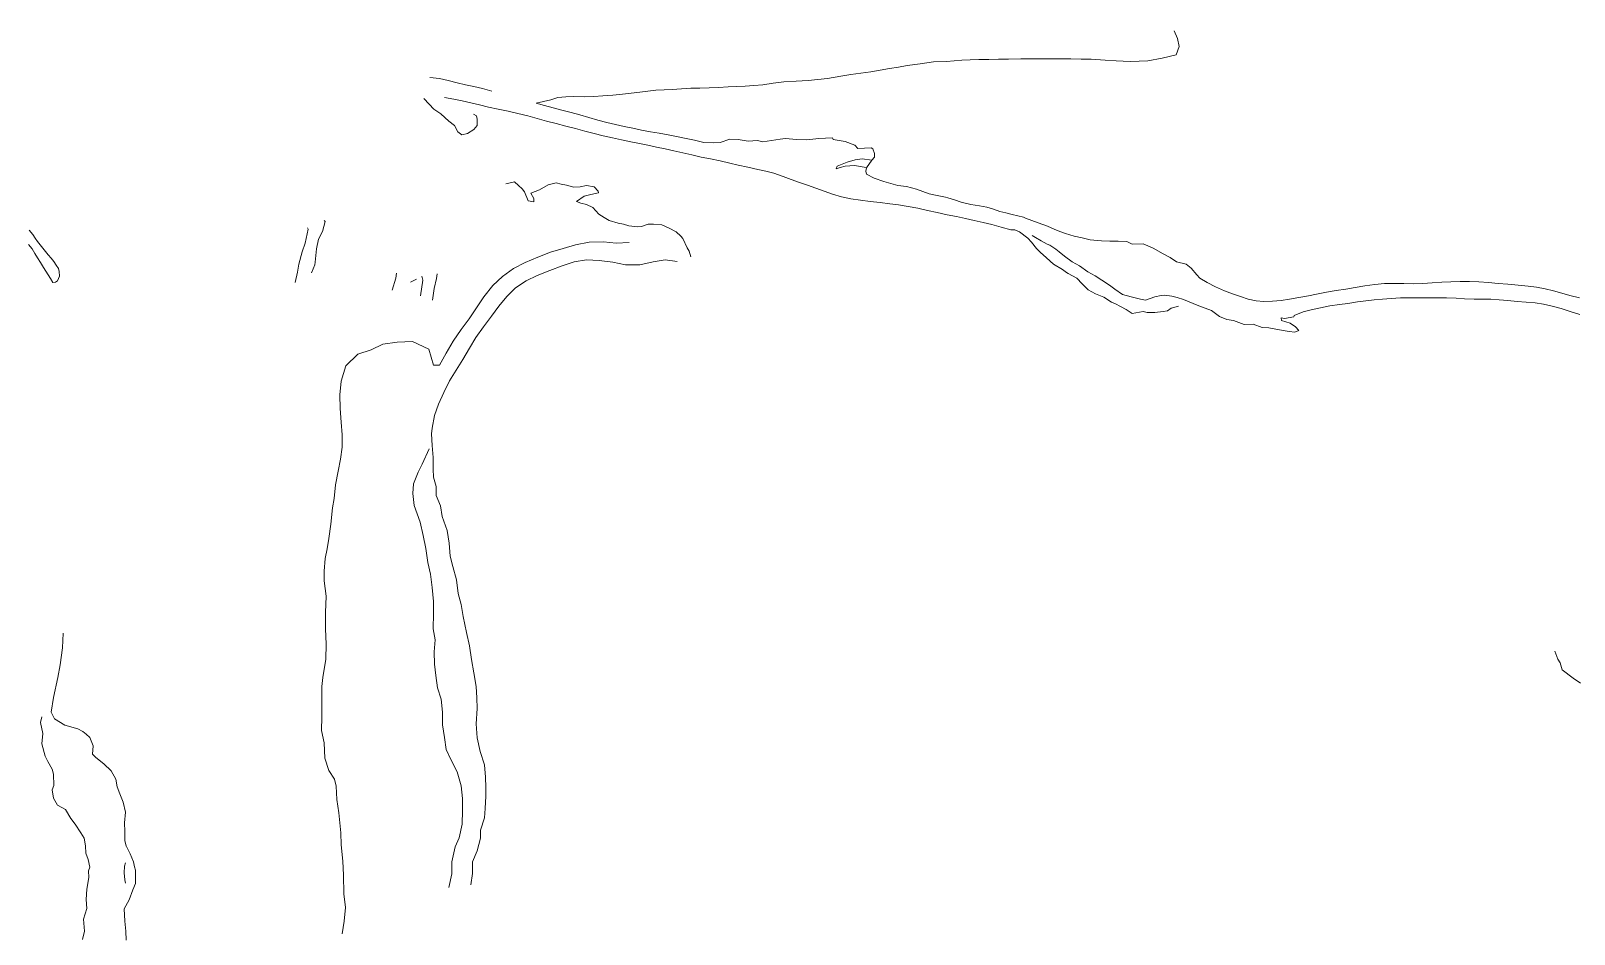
# Model space of a CAD drawing. Extents: x 683321 to 688873, y 7661944 to 7668387.
# Drawn here: x 686687 to 687437, y 7667947 to 7668387 of the extents above; entities that cross this region are included whole.
import ezdxf

# ---------------------------------------------------------------- set-up
doc = ezdxf.new("R2010")
doc.units = 0
doc.header["$MEASUREMENT"] = 0
doc.layers.add('01 CRESTA_Line', color=3, linetype='Continuous', lineweight=20)

msp = doc.modelspace()

# ---------------------------------------------------------------- linework, layer by layer
at = {"layer": '01 CRESTA_Line'}
for points in [[(687439.8, 7668256.86, 4350.85), (687435.09, 7668258.08, 4351.41), (687431.24, 7668259.19, 4351.92), (687427.21, 7668260.35, 4352.45), (687423.07, 7668261.32, 4352.94), (687418.95, 7668262.08, 4353.5), (687414.9, 7668262.58, 4353.94), (687409.95, 7668263.08, 4354.45), (687405.02, 7668263.5, 4354.93), (687400.25, 7668263.9, 4355.54), (687395.61, 7668264.37, 4356.06), (687390.87, 7668264.72, 4356.7), (687386.24, 7668264.82, 4357.33), (687381.75, 7668264.84, 4357.87), (687377.24, 7668264.7, 4358.47), (687372.81, 7668264.5, 4359), (687368.2, 7668264.21, 4359.57), (687363.61, 7668263.95, 4360.14), (687359.11, 7668263.78, 4360.83), (687354.31, 7668263.84, 4361.4), (687349.58, 7668263.96, 4362.06), (687344.99, 7668263.82, 4362.66), (687340.24, 7668263.48, 4363.25), (687335.38, 7668262.77, 4363.83), (687330.63, 7668261.88, 4364.5), (687326.09, 7668261.14, 4365.13), (687321.46, 7668260.52, 4365.74), (687316.73, 7668259.67, 4366.49), (687311.94, 7668258.65, 4367.21), (687307.99, 7668257.94, 4367.75), (687303.27, 7668257.06, 4368.36), (687298.83, 7668256.32, 4368.96), (687294.63, 7668255.7, 4369.34), (687290.41, 7668255.28, 4369.69), (687286.3, 7668255.08, 4369.97), (687282.49, 7668255.38, 4370.03), (687278.65, 7668256.28, 4370.09), (687274.89, 7668257.49, 4370.13), (687271.03, 7668258.89, 4370.07), (687267.12, 7668260.36, 4370), (687262.78, 7668262.21, 4369.98), (687258.76, 7668264.31, 4369.91), (687255.2, 7668266.49, 4369.77), (687253.64, 7668268.11, 4369.59), (687250.87, 7668271.32, 4369.13), (687248.43, 7668273.36, 4368.94), (687243.78, 7668274.48, 4369.42), (687240.72, 7668276.54, 4369.48), (687237.29, 7668278.25, 4369.42), (687232.37, 7668281.06, 4369.22), (687227.57, 7668283.25, 4369.22), (687222.26, 7668283.07, 4369.28), (687219.58, 7668284.31, 4369.47), (687215.41, 7668284.45, 4369.52), (687211.37, 7668284.55, 4369.67), (687207.34, 7668284.65, 4369.82), (687201.73, 7668285.2, 4369.88), (687197.86, 7668286.1, 4369.84), (687194, 7668286.99, 4369.79), (687189.84, 7668288.29, 4369.81), (687185.68, 7668289.6, 4369.82), (687181, 7668291.72, 4370.15), (687176.53, 7668293.35, 4370.07), (687173.43, 7668294.48, 4369.79), (687170.32, 7668295.61, 4369.52), (687169.4, 7668296.18, 4369.5), (687163.79, 7668297.51, 4369.45), (687160.86, 7668298.22, 4369.43), (687157.94, 7668298.94, 4369.41), (687154.78, 7668300.02, 4369.3), (687151.62, 7668301.1, 4369.19), (687148.03, 7668301.73, 4369.14), (687143.78, 7668302.34, 4369), (687139.07, 7668303.5, 4368.83), (687135.79, 7668304.53, 4368.72), (687132.5, 7668305.56, 4368.61), (687131.39, 7668305.86, 4368.56), (687127.45, 7668306.7, 4368.33), (687123.51, 7668307.55, 4368.09), (687120.39, 7668308.65, 4367.64), (687117.27, 7668309.74, 4367.19), (687112.47, 7668311.04, 4366.53), (687108.18, 7668311.58, 4365.92), (687104.81, 7668312.55, 4365.74), (687101.45, 7668313.52, 4365.56), (687096.71, 7668315.14, 4365.02), (687092.95, 7668317.04, 4364.28), (687092.75, 7668318.5, 4363.68), (687092.94, 7668320.14, 4363.66), (687095.63, 7668323.83, 4361.93), (687096.97, 7668325.28, 4362.6), (687096.97, 7668327.07, 4362.61), (687096.17, 7668329.36, 4361.58), (687095.29, 7668329.89, 4361.59), (687092.08, 7668329.7, 4361.71), (687088.87, 7668329.51, 4361.83), (687087.34, 7668331.16, 4361.73), (687082.62, 7668333.05, 4361.59), (687076.83, 7668333.96, 4361.47), (687076.46, 7668334.72, 4361.3), (687073.15, 7668334.54, 4361.59), (687069.84, 7668334.37, 4361.88), (687064.05, 7668333.75, 4361.74), (687059.04, 7668334.03, 4362.07), (687053.59, 7668334.47, 4361.91), (687050.98, 7668334.12, 4361.8), (687046.77, 7668333.45, 4361.91), (687042.56, 7668332.78, 4362.01), (687039.93, 7668333.4, 4361.94), (687035.44, 7668333.22, 4361.85), (687030.61, 7668333.94, 4361.48), (687026.47, 7668334.06, 4362.08), (687021.79, 7668332.54, 4362.96), (687018.82, 7668332.31, 4363.15), (687013.96, 7668332.56, 4363.4), (687009.36, 7668333.55, 4363.49), (687004.55, 7668334.55, 4363.72), (687000.6, 7668335.39, 4363.87), (686996.5, 7668336.25, 4363.88), (686992.19, 7668336.99, 4364.03), (686987.93, 7668337.73, 4364.17), (686983.64, 7668338.49, 4364.29), (686979.38, 7668339.4, 4364.39), (686975.1, 7668340.35, 4364.45), (686970.88, 7668341.24, 4364.59), (686966.67, 7668342.28, 4364.73), (686962.31, 7668343.38, 4364.9), (686957.96, 7668344.61, 4365.04), (686953.64, 7668345.89, 4365.2), (686949.3, 7668347.11, 4365.21), (686944.89, 7668348.27, 4365.48), (686940.57, 7668349.44, 4365.65), (686936.39, 7668350.53, 4365.82), (686932.33, 7668351.63, 4365.94), (686939.46, 7668353.19, 4363.9), (686942.9, 7668354.45, 4363.33), (686946.73, 7668354.66, 4362.92), (686950.55, 7668354.87, 4362.42), (686955.93, 7668354.67, 4361.84), (686960.35, 7668354.93, 4361.4), (686964.78, 7668355.19, 4360.78), (686969.58, 7668355.59, 4360.09), (686974.37, 7668355.99, 4359.49), (686978.55, 7668356.47, 4358.95), (686982.73, 7668356.95, 4358.42), (686986.67, 7668357.41, 4357.9), (686990.62, 7668357.88, 4357.36), (686994.56, 7668358.12, 4356.84), (686998.51, 7668358.36, 4356.32), (687003, 7668358.62, 4355.77), (687007.5, 7668358.87, 4355.3), (687012, 7668358.97, 4354.69), (687016.5, 7668359.07, 4354.12), (687021.1, 7668359.33, 4353.54), (687025.69, 7668359.59, 4352.97), (687029.8, 7668359.71, 4352.56), (687033.92, 7668359.83, 4352.17), (687038.28, 7668360.23, 4351.69), (687042.65, 7668360.63, 4351.16), (687047.69, 7668361.29, 4350.54), (687052.74, 7668361.95, 4349.91), (687058.73, 7668362.3, 4349.24), (687064.72, 7668362.64, 4348.58), (687069.36, 7668363.14, 4347.96), (687074, 7668363.64, 4347.31), (687080.51, 7668364.83, 4346.2), (687085.38, 7668365.5, 4345.51), (687090.24, 7668366.17, 4345.02), (687095.1, 7668366.83, 4344.58), (687099.69, 7668367.64, 4344.02), (687104.27, 7668368.44, 4343.57), (687108.57, 7668369.16, 4343.01), (687112.87, 7668369.88, 4342.28), (687119.19, 7668370.78, 4341.48), (687125.52, 7668371.69, 4340.56), (687131.87, 7668371.96, 4339.8), (687135.61, 7668372.22, 4339.47), (687139.35, 7668372.48, 4339.13), (687143.5, 7668372.66, 4338.83), (687147.66, 7668372.83, 4338.6), (687152.45, 7668372.92, 4338.27), (687157.25, 7668373.01, 4337.93), (687162.04, 7668373.1, 4337.56), (687168.03, 7668373.16, 4337.1), (687174.01, 7668373.22, 4336.57), (687178.23, 7668373.24, 4336), (687182.44, 7668373.25, 4335.46), (687187.46, 7668373.22, 4334.83), (687192.47, 7668373.19, 4334.2), (687197.4, 7668373.12, 4333.59), (687202.32, 7668373.04, 4333.04), (687209.09, 7668372.5, 4332.6), (687214.37, 7668372.15, 4332.14), (687221.3, 7668371.92, 4331.63), (687225.61, 7668372.11, 4331.26), (687229.93, 7668372.29, 4330.81), (687236.81, 7668373.58, 4329.62), (687243.7, 7668375.19, 4327.47), (687245.1, 7668379.14, 4327.14), (687244.36, 7668383.1, 4326.83), (687242.69, 7668386.81, 4326.51)], [(686910.85, 7668357.51, 4367.51), (686906.25, 7668358.7, 4367.9), (686901.95, 7668359.68, 4368.25), (686897.98, 7668360.63, 4368.64), (686893.85, 7668361.6, 4368.91), (686889.59, 7668362.66, 4369.19), (686885.28, 7668363.65, 4369.52), (686880.66, 7668364.16, 4369.8)], [(686877.73, 7668353.87, 4369.8), (686880.32, 7668351.09, 4370.12), (686882.56, 7668348.73, 4370.26), (686885.92, 7668346.42, 4369.68), (686889.86, 7668342.91, 4369.66), (686892.59, 7668340.84, 4369.74), (686894.31, 7668337.71, 4369.71), (686896.19, 7668336.2, 4370.29), (686898.92, 7668336.8, 4371.1), (686901.99, 7668338.78, 4370.79), (686903.57, 7668340.84, 4370.29), (686903.59, 7668343.91, 4369.53), (686903.33, 7668345.43, 4369.03), (686901.78, 7668346.32, 4368.73)], [(687244.69, 7668252.94, 4378.26), (687241.19, 7668251.88, 4379.07), (687239.38, 7668250.62, 4380.15), (687237.23, 7668250.33, 4380.46), (687233.3, 7668249.86, 4381.09), (687229.55, 7668249.76, 4381.42), (687227.65, 7668250.32, 4381.87), (687222.18, 7668249.3, 4382.09), (687219.36, 7668251.2, 4381.29), (687216.49, 7668252.66, 4380.85), (687214.15, 7668254.07, 4379.89), (687212.13, 7668254.88, 4379.94), (687208.51, 7668257.3, 4379.31), (687204.45, 7668258.85, 4379.19), (687200.76, 7668260.81, 4378.48), (687197.87, 7668263.71, 4377.63), (687195.26, 7668266.47, 4376.9), (687191.15, 7668268.71, 4376.48), (687190.22, 7668269.3, 4376.66), (687188.38, 7668270.64, 4376.04), (687183.89, 7668273.38, 4376.24), (687180.53, 7668276.41, 4375.01), (687177.44, 7668279.06, 4373.5), (687175.7, 7668280.93, 4372.93), (687173.23, 7668283.97, 4372.13), (687171.5, 7668285.95, 4371.55), (687167.39, 7668289.03, 4370.78), (687165.14, 7668289.93, 4370.73), (687163.16, 7668289.99, 4370.11), (687158.56, 7668291.31, 4370.07), (687154.03, 7668292.55, 4369.79), (687149.7, 7668293.59, 4369.68), (687145.46, 7668294.58, 4369.5), (687141.22, 7668295.51, 4369.27), (687136.78, 7668296.41, 4369.21), (687132.17, 7668297.35, 4369.12), (687127.4, 7668298.37, 4369.02), (687122.7, 7668299.47, 4368.91), (687117.92, 7668300.57, 4368.62), (687113.29, 7668301.43, 4368.16), (687108.5, 7668302.18, 4367.92), (687104.3, 7668302.72, 4367.77), (687099.69, 7668303.23, 4367.63), (687094.8, 7668303.73, 4367.49), (687090.05, 7668304.4, 4367.39), (687085.39, 7668305.06, 4367.3), (687080.84, 7668306.02, 4367.04), (687076.46, 7668307.35, 4366.64), (687072.4, 7668308.8, 4366.23), (687068.38, 7668310.23, 4365.73), (687064.34, 7668311.66, 4365.1), (687060.4, 7668313.11, 4364.7), (687056.39, 7668314.55, 4364.42), (687052.5, 7668315.97, 4364.16), (687047.9, 7668317.54, 4363.91), (687044.09, 7668318.53, 4363.85), (687040.23, 7668319.42, 4363.83), (687035.34, 7668320.42, 4363.88), (687030.52, 7668321.5, 4363.97), (687026.61, 7668322.47, 4363.98), (687021.81, 7668323.62, 4363.95), (687017.2, 7668324.55, 4364.04), (687012.57, 7668325.43, 4364.23), (687008.05, 7668326.48, 4364.35), (687003.69, 7668327.46, 4364.47), (686999.38, 7668328.44, 4364.53), (686995.12, 7668329.35, 4364.62), (686990.81, 7668330.28, 4364.68), (686986.66, 7668331.26, 4364.68), (686982.64, 7668332.03, 4364.64), (686978.36, 7668332.82, 4364.7), (686973.92, 7668333.76, 4364.78), (686969.43, 7668334.77, 4364.9), (686964.99, 7668335.79, 4365.09), (686960.49, 7668336.87, 4365.28), (686955.95, 7668338.07, 4365.44), (686951.41, 7668339.25, 4365.57), (686946.74, 7668340.47, 4365.73), (686942.02, 7668341.7, 4365.81), (686937.37, 7668342.94, 4365.94), (686932.82, 7668344.23, 4366.06), (686928.24, 7668345.48, 4366.15), (686923.48, 7668346.65, 4366.45), (686918.65, 7668347.67, 4366.77), (686913.9, 7668348.67, 4366.97), (686909.21, 7668349.69, 4367.2), (686904.76, 7668350.74, 4367.59), (686900.5, 7668351.76, 4367.89), (686896.3, 7668352.76, 4368.16), (686892.24, 7668353.62, 4368.47), (686887.8, 7668354.44, 4368.89)], [(687095.63, 7668323.83, 4361.93), (687090.97, 7668324.62, 4360.93), (687087.45, 7668324.03, 4361.11), (687083.63, 7668322.85, 4361.5), (687078.82, 7668321.02, 4361.94), (687078.19, 7668319.67, 4362.02), (687080.2, 7668320.37, 4362.47), (687082.62, 7668320.95, 4362.68), (687087.14, 7668321.24, 4362.86), (687091.91, 7668320.55, 4363.64), (687092.94, 7668320.14, 4363.66)], [(686917.52, 7668312.38, 4375.28), (686921.87, 7668313.35, 4375.61), (686923.69, 7668311.63, 4375.84), (686925.52, 7668309.92, 4376.06), (686926.69, 7668308.5, 4375.85), (686928.48, 7668304.07, 4375.86), (686931.21, 7668303.68, 4376.58), (686931.24, 7668305.25, 4377.03), (686929.7, 7668307.77, 4376.93), (686933.9, 7668309.53, 4377.55), (686938.2, 7668311.92, 4377.57), (686942.08, 7668312.89, 4376.84), (686944.56, 7668312.29, 4377.1), (686947.05, 7668311.68, 4377.36), (686950.61, 7668310.75, 4377.03), (686953.82, 7668310.9, 4375.93), (686956.84, 7668311.62, 4375.59), (686960.55, 7668310.87, 4375.68), (686962.54, 7668308.85, 4375.84), (686962.64, 7668308.08, 4375.82), (686958.9, 7668307.19, 4374.99), (686955.61, 7668306.36, 4375.47), (686951.96, 7668303.8, 4376.98), (686954.13, 7668303.01, 4377.14), (686956.9, 7668302.41, 4378.04), (686959.83, 7668300.88, 4378.51), (686962.88, 7668297.64, 4379.05), (686965.34, 7668296.06, 4379.42), (686967.81, 7668294.47, 4379.78), (686972.22, 7668293.18, 4380.05), (686974.75, 7668292.7, 4380.29), (686977.42, 7668291.91, 4380.45), (686981.81, 7668291.44, 4381.42), (686983.55, 7668291.61, 4381.8), (686986.84, 7668292.7, 4382), (686989.4, 7668292.77, 4382.44), (686993.43, 7668292.36, 4382.48), (686997.1, 7668290.8, 4382.32), (687000.45, 7668289.06, 4382.89), (687002.72, 7668286.98, 4382.94), (687003.71, 7668285.72, 4383.01), (687005.86, 7668281.23, 4383.17), (687006.78, 7668279.59, 4383.2), (687007.51, 7668276.93, 4382.95)], [(686829.21, 7668294.6, 4363.9), (686829.73, 7668294.01, 4364.19), (686828.42, 7668289.2, 4364.03), (686826.51, 7668285.42, 4363.9), (686825.57, 7668280.7, 4363.72), (686824.88, 7668274.32, 4363.85), (686824.76, 7668272.93, 4364.01), (686823.07, 7668269.08, 4363.87)], [(686685.71, 7668289.81, 4343.04), (686687.56, 7668287.69, 4342.7), (686688.71, 7668286.02, 4342.46), (686689.86, 7668284.35, 4342.22), (686691.02, 7668282.69, 4341.97), (686692.36, 7668281.07, 4341.76), (686693.7, 7668279.46, 4341.55), (686695.04, 7668277.85, 4341.34), (686696.36, 7668276.2, 4341.06), (686697.67, 7668274.56, 4340.78), (686698.88, 7668272.87, 4340.5), (686700.08, 7668271.19, 4340.22), (686700.41, 7668269.72, 4340.11), (686700.51, 7668267.45, 4339.95), (686699.46, 7668265.18, 4339.82), (686698.53, 7668264.6, 4339.78), (686697.23, 7668264.43, 4339.7), (686696.12, 7668266.3, 4340.03), (686695.02, 7668268.17, 4340.37), (686693.88, 7668269.95, 4340.6), (686692.75, 7668271.73, 4340.82), (686691.28, 7668274.04, 4341.12), (686689.81, 7668276.35, 4341.42), (686688.48, 7668278.52, 4341.75), (686687.14, 7668280.69, 4342.09), (686685.34, 7668282.86, 4342.29)], [(686821.19, 7668290.96, 4362.06), (686821.4, 7668290.3, 4362.26), (686819.96, 7668283.47, 4362.3), (686818.48, 7668279.25, 4362.38), (686816.91, 7668273.29, 4362.41), (686816.19, 7668269.45, 4362.56), (686815.18, 7668264.46, 4362.76)], [(687439.99, 7668248.85, 4351.27), (687435.33, 7668250.34, 4351.61), (687430.85, 7668251.74, 4352.14), (687426.51, 7668252.93, 4352.84), (687422.3, 7668253.79, 4353.31), (687418.24, 7668254.44, 4353.78), (687413.89, 7668254.82, 4354.11), (687409.44, 7668255.13, 4354.47), (687404.99, 7668255.55, 4354.99), (687400.76, 7668255.96, 4355.49), (687396.72, 7668256.28, 4355.99), (687392.63, 7668256.31, 4356.53), (687388.56, 7668256.32, 4357.14), (687383.86, 7668256.48, 4357.85), (687379.79, 7668256.73, 4358.31), (687375.16, 7668257, 4358.83), (687370.73, 7668256.98, 4359.39), (687366.34, 7668256.93, 4359.96), (687361.82, 7668256.91, 4360.52), (687357.31, 7668256.88, 4361.03), (687352.7, 7668256.92, 4361.53), (687348.19, 7668256.62, 4362.13), (687344.05, 7668256.22, 4362.71), (687339.97, 7668255.94, 4363.22), (687335.96, 7668255.51, 4363.73), (687331.89, 7668254.93, 4364.34), (687327.15, 7668254.14, 4365.07), (687323.05, 7668253.64, 4365.61), (687318.4, 7668253.07, 4366.33), (687313.89, 7668252.13, 4367.06), (687310.01, 7668251.17, 4367.75), (687305.47, 7668250.14, 4368.61), (687300.96, 7668248.31, 4370.91), (687300.86, 7668247.73, 4370.82), (687296.25, 7668246.89, 4370.39), (687294.64, 7668247.23, 4370.26), (687294.91, 7668245.82, 4370.32), (687299.15, 7668244.62, 4370.87), (687301.66, 7668242.75, 4371.3), (687303.31, 7668240.99, 4371.41), (687301.41, 7668240.24, 4372.49), (687298.64, 7668240.6, 4372.91), (687293.91, 7668241.33, 4373.56), (687288.67, 7668242.34, 4374.15), (687285.47, 7668242.5, 4375.14), (687281.01, 7668244.07, 4375.27), (687276.63, 7668243.88, 4376.27), (687271.45, 7668245.88, 4375.93), (687268.35, 7668246.4, 4375.85), (687264.79, 7668247.91, 4376.04), (687260.78, 7668250.69, 4375.71), (687254.67, 7668252.97, 4375), (687247.21, 7668256.11, 4375), (687244.15, 7668257.12, 4376.49), (687241.48, 7668257.65, 4376.5), (687237.99, 7668258.25, 4376.7), (687236.4, 7668258, 4376.84), (687233.26, 7668257.35, 4377.07), (687228.65, 7668255.77, 4377.45), (687226.35, 7668256.35, 4377.4), (687221.73, 7668257.35, 4376.99), (687217.5, 7668258.53, 4376.65), (687213.77, 7668261.13, 4376.21), (687211.22, 7668263.02, 4375.89), (687207.43, 7668265.56, 4375.63), (687204.27, 7668267.67, 4375.29), (687200.7, 7668269.56, 4375.04), (687196.65, 7668272.48, 4374.48), (687193.11, 7668274.46, 4374.29), (687189.24, 7668277.23, 4373.6), (687186.69, 7668279.24, 4373.05), (687185.08, 7668280.59, 4372.49), (687182.19, 7668282.47, 4371.87), (687180.93, 7668283.11, 4371.79), (687177.93, 7668284.68, 4371.16), (687175.25, 7668286.33, 4370.43), (687173.62, 7668287.25, 4370.14)], [(686837.96, 7667947.51, 4417.9), (686838.91, 7667953.66, 4417.49), (686839.64, 7667960.28, 4416.92), (686838.77, 7667966.88, 4416.66), (686838.61, 7667975.96, 4415.86), (686838.35, 7667982.83, 4415.21), (686837.56, 7667990.85, 4414.48), (686837.4, 7667996.61, 4413.96), (686836.43, 7668006.36, 4413.18), (686835.36, 7668012.77, 4412.59), (686835.12, 7668019.3, 4412.19), (686834.28, 7668022.8, 4411.58), (686831.56, 7668027.02, 4410.97), (686829.58, 7668033.03, 4410.64), (686829.18, 7668040.43, 4409.93), (686828, 7668046.41, 4409.49), (686828.06, 7668053.13, 4408.94), (686828.08, 7668059.22, 4408.52), (686828.15, 7668067.89, 4407.86), (686828.54, 7668072.2, 4407.53), (686830.1, 7668081.06, 4406.77), (686830.18, 7668088.43, 4405.97), (686829.83, 7668095.95, 4405.2), (686829.84, 7668103.9, 4404.77), (686830.14, 7668111.83, 4404.23), (686829.3, 7668119.22, 4403.81), (686829.18, 7668123.97, 4403.47), (686829.65, 7668130.03, 4403.46), (686830.61, 7668134.74, 4402.77), (686831.55, 7668139.85, 4402.33), (686832.4, 7668146.87, 4401.83), (686833.34, 7668154.72, 4401.39), (686834.1, 7668159.24, 4401.34), (686834.81, 7668165.9, 4400.93), (686836.03, 7668172.56, 4400.5), (686837.21, 7668178.37, 4400.1), (686838.06, 7668184.32, 4399.72), (686838.02, 7668190.24, 4399.18), (686837.51, 7668196.4, 4398.74), (686837.03, 7668203.08, 4398.2), (686836.86, 7668209.65, 4397.84), (686837.49, 7668216.38, 4397.37), (686839.78, 7668223.82, 4397.05), (686845.63, 7668229.55, 4396.97), (686852.01, 7668231.55, 4396.95), (686857.82, 7668234.35, 4396.73), (686864.8, 7668235.38, 4396.68), (686872.16, 7668235.61, 4396.46), (686880.18, 7668231.96, 4396.45), (686882.44, 7668224.19, 4396.6), (686885.37, 7668224.14, 4394.36), (686888.53, 7668230.04, 4393.35), (686892, 7668235.84, 4392.34), (686895.81, 7668241.55, 4391.49), (686899.77, 7668246.72, 4390.79), (686903.27, 7668252.03, 4390.18), (686906.94, 7668257.48, 4389.47), (686911.29, 7668262.86, 4388.74), (686916.04, 7668267.29, 4387.99), (686921.37, 7668271.17, 4387.3), (686926.97, 7668274.07, 4386.85), (686933.12, 7668276.78, 4386.26), (686939.29, 7668279.08, 4385.68), (686945.46, 7668280.97, 4385.05), (686951.55, 7668282.68, 4384.47), (686958.09, 7668283.95, 4383.95), (686965.03, 7668284.19, 4383.61), (686971.24, 7668283.56, 4383.39), (686977.5, 7668283.88, 4382.92)], [(686900.62, 7667971.39, 4430.57), (686901.34, 7667976.89, 4430.54), (686901.44, 7667982.49, 4430.83), (686903.67, 7667987.94, 4431.04), (686905.19, 7667994.04, 4430.57), (686905.33, 7667998, 4430.43), (686907.21, 7668003.91, 4430.11), (686907.52, 7668008.52, 4429.58), (686907.93, 7668014.52, 4429.21), (686907.82, 7668018.61, 4429.2), (686907.77, 7668023.65, 4428.93), (686907.2, 7668029.64, 4428.91), (686905.09, 7668036.16, 4428.07), (686903.59, 7668042.86, 4427.71), (686903.17, 7668049.7, 4427.55), (686903.64, 7668057.18, 4427.6), (686903.41, 7668062.34, 4427.35), (686903.23, 7668067.79, 4427.32), (686901.95, 7668074.42, 4425.53), (686900.83, 7668081.01, 4423.89), (686899.9, 7668087.64, 4422.57), (686898.48, 7668094.16, 4420.75), (686896.9, 7668101.89, 4419.07), (686895.89, 7668107.72, 4417.56), (686894.42, 7668113.02, 4416.14), (686893.66, 7668119.7, 4414.77), (686891.73, 7668126.2, 4413.08), (686890.59, 7668131.26, 4412.03), (686889.99, 7668137.54, 4411.04), (686889.05, 7668143.79, 4410.01), (686886.68, 7668150.46, 4408.57), (686885.86, 7668155.77, 4408.1), (686883.7, 7668160.74, 4407.37), (686883.62, 7668165.1, 4406.59), (686882.34, 7668169.67, 4404.55), (686882.2, 7668173.55, 4402.35), (686882.28, 7668179.2, 4401.04), (686881.73, 7668185.01, 4399.29), (686881.47, 7668190.79, 4397.7), (686881.78, 7668193.47, 4397.21), (686882.94, 7668199.65, 4396.37), (686884.82, 7668205.18, 4395.94), (686887.41, 7668210.82, 4395.4), (686890.21, 7668216.48, 4394.67), (686893.36, 7668221.68, 4394.07), (686896.67, 7668226.86, 4393.43), (686899.89, 7668232.41, 4392.3), (686903.01, 7668237.63, 4391.59), (686906.76, 7668242.85, 4390.95), (686910.54, 7668247.92, 4390.27), (686914.25, 7668252.79, 4389.5), (686918.04, 7668257.56, 4388.52), (686922.31, 7668261.73, 4387.7), (686927.49, 7668265.25, 4386.86), (686932.9, 7668267.81, 4386.29), (686939, 7668270.24, 4385.67), (686945, 7668272.54, 4385.01), (686950.79, 7668274.44, 4384.58), (686956.83, 7668275.37, 4384.38), (686963.05, 7668275.08, 4384.54), (686969.55, 7668274.22, 4384.34), (686975.8, 7668273.03, 4384.65), (686982.74, 7668272.98, 4384.46), (686989.27, 7668274.38, 4383.64), (686995.15, 7668275.4, 4383), (687000.99, 7668274.65, 4382.74)], [(686862.3, 7668260.61, 4377.57), (686864.16, 7668266.48, 4377.43), (686864.35, 7668268.84, 4376.13)], [(686874.13, 7668266.03, 4379.15), (686871.2, 7668264.57, 4378.51)], [(686876.04, 7668257.83, 4381.23), (686877.23, 7668265.53, 4380.31), (686876.71, 7668267.42, 4379.24)], [(686884.13, 7668268.63, 4380.74), (686883.83, 7668266.27, 4381.29), (686882.72, 7668261.5, 4381.69), (686881.89, 7668255.72, 4382.46)], [(686880.32, 7668183.43, 4397.3), (686876.97, 7668176.05, 4398.71), (686875.01, 7668172.04, 4399.57), (686872.64, 7668166.49, 4401.18), (686872.32, 7668161.68, 4402.75), (686872.92, 7668155.84, 4403.9), (686875.86, 7668147.8, 4405.52), (686877.35, 7668141.32, 4406.28), (686878.63, 7668134.9, 4407.91), (686879.68, 7668128.15, 4409.04), (686880.87, 7668122.47, 4409.93), (686881.79, 7668115.93, 4411.55), (686882.33, 7668109.1, 4413.09), (686882.37, 7668103.36, 4413.84), (686882.26, 7668095.89, 4414.98), (686883.16, 7668090.46, 4416.61), (686882.7, 7668084.64, 4416.83), (686882.96, 7668078.61, 4417.86), (686883.52, 7668073.12, 4418.37), (686884.36, 7668067.18, 4418.95), (686886.06, 7668061.7, 4420.33), (686886.74, 7668055.41, 4420.54), (686886.79, 7668049.21, 4420.67), (686887.73, 7668043.08, 4421.41), (686888.64, 7668037.17, 4421.52), (686891, 7668031.91, 4422.86), (686893.86, 7668026.36, 4424.09), (686895.94, 7668019.57, 4424.27), (686896.44, 7668013.36, 4424.42), (686896.58, 7668007.47, 4425.1), (686896.39, 7668000.91, 4425.46), (686894.91, 7667994.24, 4425.43), (686892.96, 7667989.73, 4424.99), (686891.27, 7667982.5, 4425.62), (686891.29, 7667976.7, 4425.67), (686889.82, 7667969.99, 4425.35)], [(686702.33, 7668093.77, 4320.06), (686701.89, 7668086.61, 4320.54), (686700.82, 7668078.32, 4320.92), (686699.67, 7668072.13, 4321.01), (686697.56, 7668062.52, 4321.32), (686696.4, 7668055.29, 4321.79), (686698.02, 7668052.03, 4322.34), (686703.03, 7668049.03, 4323.76), (686709.35, 7668047.2, 4328.66), (686711.9, 7668045.98, 4330.23), (686713.49, 7668044.64, 4331.8), (686715.25, 7668042.94, 4332.51), (686716.84, 7668038.87, 4331.67), (686716.6, 7668034.94, 4332.83), (686718.1, 7668033.22, 4333.09), (686722.07, 7668030.21, 4334.12), (686725.66, 7668026.85, 4335.67), (686727.85, 7668022.71, 4335.62), (686728.47, 7668018.95, 4336.08), (686729.76, 7668015.53, 4337.08), (686731.38, 7668011.54, 4337.49), (686732.56, 7668006.75, 4337.24), (686732.06, 7668001.52, 4337.38), (686732.23, 7667997.3, 4338.33), (686732.2, 7667992.94, 4338.7), (686732.95, 7667990.14, 4339.8), (686732.93, 7667990.24, 4339.91), (686734.93, 7667986.42, 4341.4), (686736.55, 7667982.53, 4343.21), (686736.89, 7667980.08, 4342.84), (686737.52, 7667978.48, 4343.8), (686737.41, 7667974.35, 4344.34), (686737.44, 7667971.93, 4345.44), (686736.24, 7667968.92, 4345.72), (686734.36, 7667964.1, 4345.93), (686731.89, 7667959.64, 4345.36), (686732.31, 7667953.66, 4346.57), (686732.75, 7667948.82, 4347.31), (686732.98, 7667944.45, 4348.18)], [(687427.87, 7668085.09, 4418.91), (687429.28, 7668081.19, 4419.53), (687430.44, 7668079.4, 4419.95), (687431.42, 7668075.86, 4420.59), (687436.79, 7668071.95, 4420.96), (687440.33, 7668069.49, 4420.89)], [(686711.72, 7667944.76, 4330.49), (686712.62, 7667948.75, 4330.16), (686712.18, 7667954.57, 4329.63), (686713.86, 7667959.88, 4329.05), (686713.39, 7667964.23, 4328.63), (686713.78, 7667969.29, 4328.2), (686714.7, 7667974.94, 4328.93), (686714.52, 7667978.14, 4328.18), (686715.22, 7667979.96, 4328.05), (686714.48, 7667983.61, 4326.94), (686713.28, 7667986.73, 4326.27), (686713.17, 7667990.25, 4325.99), (686712.41, 7667993.95, 4325.91), (686710.81, 7667996.59, 4325.99), (686708.18, 7668000.81, 4325.46), (686706.06, 7668003.57, 4325.19), (686703.4, 7668007.94, 4324.94), (686699.45, 7668010.14, 4324.34), (686697.6, 7668013.47, 4324.31), (686696.88, 7668017.56, 4324.33), (686697.74, 7668019.67, 4324.42), (686697.53, 7668025.17, 4323.82), (686696.92, 7668027.65, 4323.75), (686694.77, 7668031.31, 4323), (686693.46, 7668033.97, 4322.51), (686691.87, 7668040, 4321.74), (686692.35, 7668044.89, 4321.44), (686691.3, 7668050.38, 4321.26), (686691.9, 7668053.13, 4321.21)], [(686732.67, 7667972.14, 4340.89), (686732.35, 7667973.83, 4341.03), (686731.96, 7667977.19, 4340.55), (686732.06, 7667980.36, 4340.24), (686732.54, 7667982.02, 4340.42)]]:
    msp.add_polyline3d(points, dxfattribs=at)

doc.saveas('drawing.dxf')
